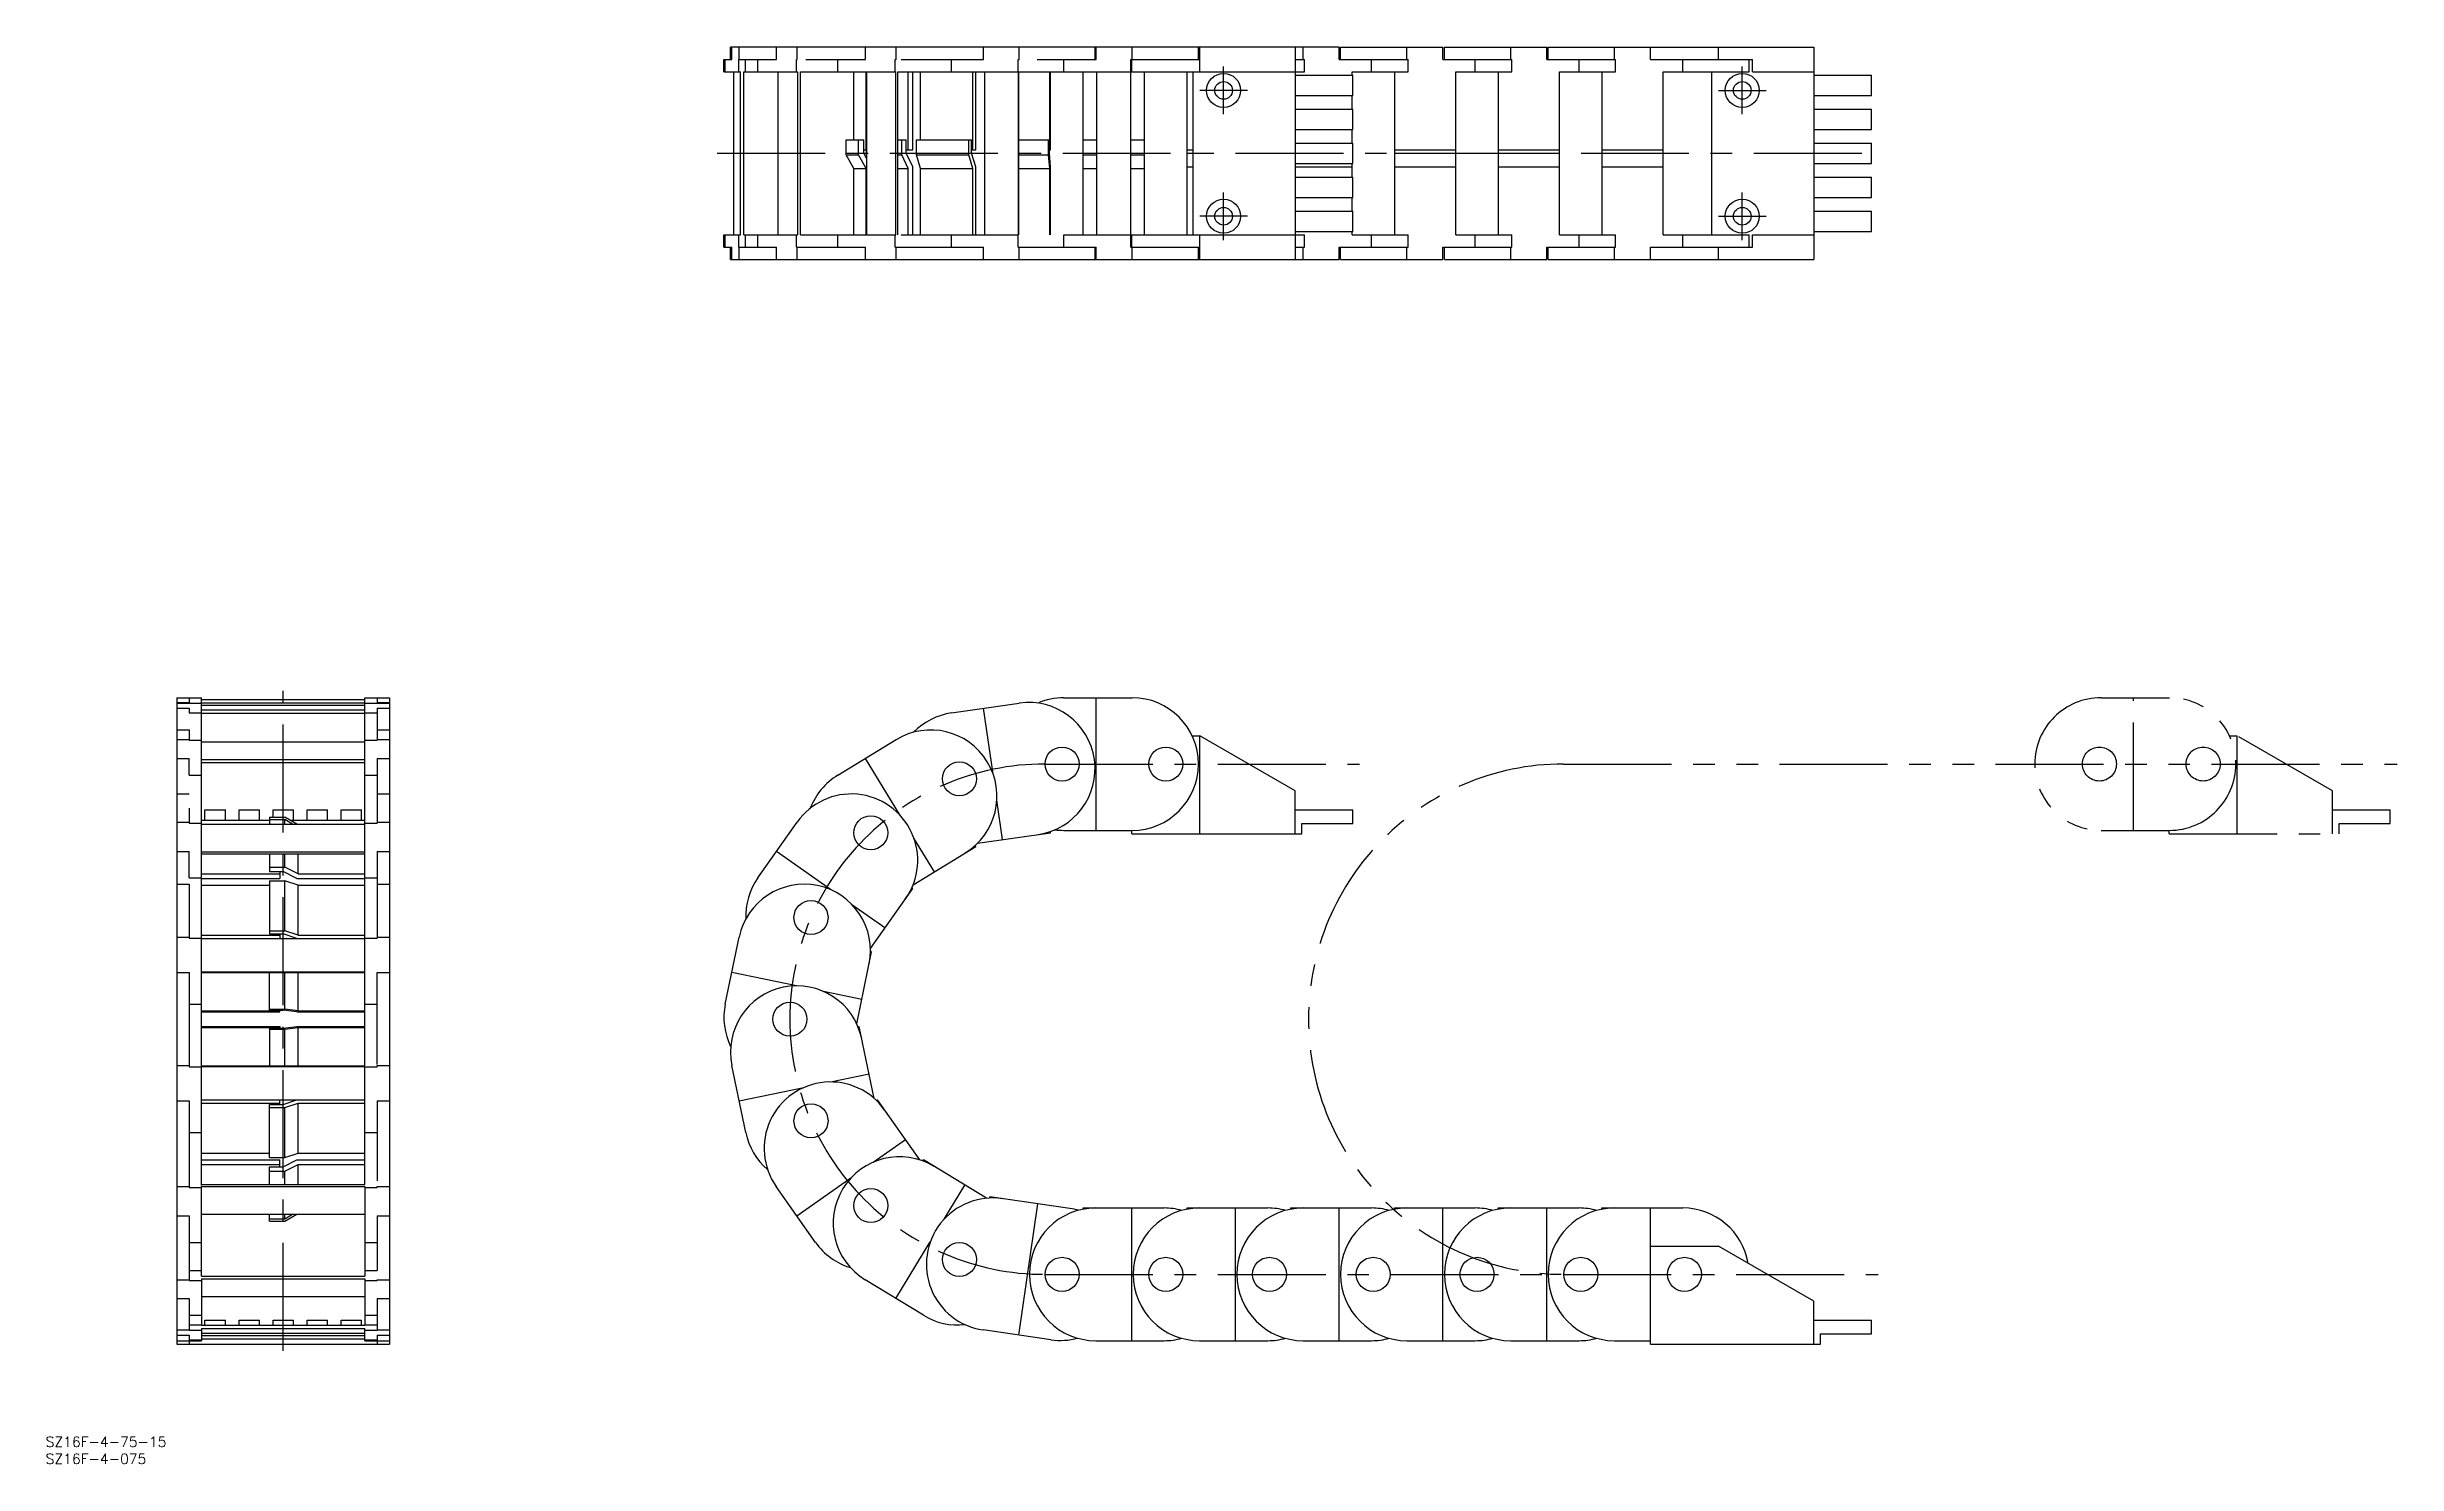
# Model space of a CAD drawing. Extents: x -69 to 621, y -35 to 381.
import ezdxf

# ---------------------------------------------------------------- set-up
doc = ezdxf.new("R2010")
doc.units = 0
doc.linetypes.add('CENTER', pattern=[50.8, 31.75, -6.35, 6.35, -6.35])
doc.linetypes.add('PHANTOM', pattern=[63.5, 31.75, -6.35, 6.35, -6.35, 6.35, -6.35])
doc.layers.get('0').update_dxf_attribs({"linetype": 'CONTINUOUS'})
doc.layers.add('CENTER', color=1, linetype='CENTER')
doc.styles.get("Standard").update_dxf_attribs({"font": 'txt.shx', "height": 3, "bigfont": 'bigfont.shx'})

msp = doc.modelspace()

# ---------------------------------------------------------------- linework, layer by layer
at = {"color": 7, "linetype": 'CONTINUOUS'}
for p, q in [((310.5, 381.25), (131.49, 381.25)), ((131.49, 377.62), (131.49, 381.25)), ((131.92, 377.62), (131.92, 381.25)), ((134.08, 377.62), (134.08, 381.25)), ((145.01, 377.62), (145.01, 381.25)), ((151.12, 377.62), (151.12, 381.25)), ((171.16, 377.62), (171.16, 381.25)), ((180.21, 377.62), (180.21, 381.25)), ((205.93, 377.62), (205.93, 381.25)), ((216.42, 377.62), (216.42, 381.25)), ((238.7, 377.62), (238.7, 381.25)), ((238.9, 377.62), (238.9, 381.25)), ((239, 377.62), (239, 381.25)), ((249.6, 377.62), (249.6, 381.25)), ((269.1, 377.62), (269.1, 381.25)), ((269.4, 377.62), (269.4, 381.25)), ((269.5, 374), (269.5, 381.25)), ((297.5, 381.25), (297.5, 318.75)), ((299.9, 377.62), (299.9, 381.25)), ((310.5, 377.62), (310.5, 381.25)), ((310.9, 381.25), (341, 381.25)), ((310.9, 377.62), (310.9, 381.25)), ((330.4, 377.62), (330.4, 381.25)), ((341, 377.62), (341, 381.25)), ((341.4, 381.25), (371.5, 381.25)), ((341.4, 377.62), (341.4, 381.25)), ((360.9, 377.62), (360.9, 381.25)), ((371.5, 377.62), (371.5, 381.25)), ((371.9, 381.25), (450, 381.25)), ((371.9, 377.62), (371.9, 381.25)), ((391.4, 377.62), (391.4, 381.25)), ((402, 377.62), (402, 381.25)), ((422, 377.62), (422, 381.25)), ((450, 381.25), (450, 318.75)), ((129.58, 377.62), (131.92, 377.62)), ((129.58, 374), (129.58, 377.62)), ((129.58, 374), (134.5, 374)), ((129.99, 374), (129.99, 377.62)), ((132.46, 326), (132.46, 374)), ((134.01, 377.62), (145.01, 377.62)), ((134.01, 374), (134.01, 377.62)), ((134.5, 326), (134.5, 374)), ((135.47, 374), (151.33, 374)), ((135.47, 326), (135.47, 374)), ((135.97, 374), (135.97, 377.62)), ((139.54, 374), (139.54, 377.62)), ((145.56, 326), (145.56, 374)), ((150.92, 377.62), (151.12, 377.62)), ((150.92, 374), (150.92, 377.62)), ((151.33, 326), (151.33, 374)), ((152.14, 374), (180.17, 374)), ((152.14, 326), (152.14, 374)), ((153.69, 377.62), (171.16, 377.62)), ((163.05, 374), (163.05, 377.62)), ((167.78, 354), (167.78, 374)), ((171.44, 351), (171.44, 374)), ((171.63, 326), (171.63, 374)), ((179.91, 377.62), (180.21, 377.62)), ((179.91, 374), (179.91, 377.62)), ((180.17, 326), (180.17, 374)), ((180.7, 374), (216.15, 374)), ((180.7, 326), (180.7, 374)), ((181.68, 377.62), (205.93, 377.62)), ((183.79, 351), (183.79, 374)), ((185.09, 351), (185.09, 374)), ((187.41, 354), (187.41, 374)), ((196.53, 374), (196.53, 377.62)), ((202.78, 351), (202.78, 374)), ((203.62, 351), (203.62, 374)), ((206.25, 326), (206.25, 374)), ((216.07, 377.62), (216.42, 377.62)), ((216.07, 374), (216.07, 377.62)), ((216.15, 326), (216.15, 374)), ((216.29, 374), (300.25, 374)), ((216.29, 326), (216.29, 374)), ((221.72, 377.62), (239, 377.62)), ((225.37, 351), (225.37, 374)), ((225.59, 351), (225.59, 374)), ((229.5, 374), (229.5, 377.62)), ((235.25, 326), (235.25, 374)), ((239.25, 326), (239.25, 374)), ((249.25, 377.62), (269.5, 377.62)), ((249.25, 322.37), (249.25, 377.62)), ((249.5, 374), (249.5, 377.62)), ((253.25, 326), (253.25, 374)), ((265.75, 326), (265.75, 374)), ((267.5, 326), (267.5, 374)), ((297.5, 377.62), (300.25, 377.62)), ((300.25, 374), (300.25, 377.62)), ((310.5, 377.62), (330.75, 377.62)), ((314.25, 374), (330.75, 374)), ((314.25, 373), (314.25, 374)), ((320, 374), (320, 377.62)), ((326.75, 374), (326.75, 326)), ((330.75, 374), (330.75, 377.62)), ((341, 377.62), (361.25, 377.62)), ((344.75, 326), (344.75, 374)), ((344.75, 374), (361.25, 374)), ((350.5, 374), (350.5, 377.62)), ((357.25, 374), (357.25, 326)), ((361.25, 374), (361.25, 377.62)), ((371.5, 377.62), (391.75, 377.62)), ((375.25, 326), (375.25, 374)), ((375.25, 374), (391.75, 374)), ((381, 374), (381, 377.62)), ((387.75, 374), (387.75, 326)), ((391.75, 374), (391.75, 377.62)), ((402, 377.62), (432, 377.62)), ((405.75, 326), (405.75, 374)), ((405.75, 374), (431, 374)), ((411.5, 374), (411.5, 377.62)), ((420, 326), (420, 374)), ((431, 374), (431, 377.62)), ((432, 374), (432, 377.62)), ((432, 374), (450, 374)), ((297.5, 373), (314.5, 373)), ((297.5, 367), (314.5, 367)), ((314.25, 363), (314.25, 367)), ((314.5, 367), (314.5, 373)), ((450, 373), (467, 373)), ((450, 367), (467, 367)), ((467, 367), (467, 373)), ((297.5, 363), (314.5, 363)), ((314.5, 357), (314.5, 363)), ((450, 363), (467, 363)), ((467, 357), (467, 363)), ((165.52, 354), (170.74, 354)), ((165.52, 349.57), (165.52, 354)), ((169.18, 349.57), (169.18, 354)), ((170.74, 350), (170.74, 354)), ((171.53, 354), (171.63, 354)), ((171.53, 349.57), (171.53, 354)), ((180.7, 354), (183.21, 354)), ((181.9, 349.57), (181.9, 354)), ((183.21, 350), (183.21, 354)), ((186.21, 354), (202.41, 354)), ((186.21, 349.57), (186.21, 354)), ((201.58, 349.57), (201.58, 354)), ((202.41, 350), (202.41, 354)), ((216.29, 354), (225.27, 354)), ((225.04, 349.57), (225.04, 354)), ((225.27, 350), (225.27, 354)), ((235.25, 354), (239.25, 354)), ((249.25, 354), (253.25, 354)), ((297.5, 357), (314.5, 357)), ((297.5, 353), (314.5, 353)), ((314.25, 353), (314.25, 357)), ((314.5, 347), (314.5, 353)), ((450, 357), (467, 357)), ((450, 353), (467, 353)), ((467, 347), (467, 353)), ((167.78, 345.57), (165.52, 349.57)), ((165.52, 349.57), (169.18, 349.57)), ((167.78, 345.57), (171.44, 345.57)), ((167.78, 326), (167.78, 345.57)), ((171.44, 345.57), (169.18, 349.57)), ((170.74, 351), (171.53, 351)), ((171.63, 348.42), (170.74, 350)), ((171.44, 326), (171.44, 345.57)), ((171.63, 349.34), (171.53, 349.57)), ((171.53, 349.57), (171.63, 349.57)), ((180.7, 349.57), (181.9, 349.57)), ((180.7, 345.57), (183.79, 345.57)), ((183.79, 345.57), (181.9, 349.57)), ((183.21, 351), (185.09, 351)), ((185.09, 346), (183.21, 350)), ((183.79, 326), (183.79, 345.57)), ((185.09, 326), (185.09, 346)), ((187.41, 345.57), (186.21, 349.57)), ((186.21, 349.57), (201.58, 349.57)), ((187.41, 345.57), (202.78, 345.57)), ((187.41, 326), (187.41, 345.57)), ((202.78, 345.57), (201.58, 349.57)), ((202.41, 351), (203.62, 351)), ((203.62, 346), (202.41, 350)), ((202.78, 326), (202.78, 345.57)), ((203.62, 326), (203.62, 346)), ((216.29, 349.57), (225.04, 349.57)), ((216.29, 345.57), (225.37, 345.57)), ((225.37, 345.57), (225.04, 349.57)), ((225.27, 351), (225.59, 351)), ((225.59, 346), (225.27, 350)), ((225.37, 326), (225.37, 345.57)), ((225.59, 326), (225.59, 346)), ((235.25, 349.57), (239.25, 349.57)), ((235.25, 345.57), (239.25, 345.57)), ((249.25, 349.57), (253.25, 349.57)), ((249.25, 345.57), (253.25, 345.57)), ((265.75, 351), (267.5, 351)), ((265.75, 350), (267.5, 350)), ((265.75, 346), (267.5, 346)), ((297.5, 347), (314.5, 347)), ((297.5, 346), (314.25, 346)), ((314.25, 343), (314.25, 347)), ((326.75, 351), (344.75, 351)), ((326.75, 350), (344.75, 350)), ((326.75, 346), (344.75, 346)), ((357.25, 351), (375.25, 351)), ((357.25, 350), (375.25, 350)), ((357.25, 346), (375.25, 346)), ((387.75, 351), (405.75, 351)), ((387.75, 350), (405.75, 350)), ((387.75, 346), (405.75, 346)), ((450, 347), (467, 347)), ((297.5, 343), (314.5, 343)), ((314.5, 337), (314.5, 343)), ((450, 343), (467, 343)), ((467, 337), (467, 343)), ((297.5, 337), (314.5, 337)), ((297.5, 333), (314.5, 333)), ((314.25, 333), (314.25, 337)), ((314.5, 327), (314.5, 333)), ((450, 337), (467, 337)), ((450, 333), (467, 333)), ((467, 327), (467, 333)), ((129.58, 326), (134.5, 326)), ((129.58, 322.37), (129.58, 326)), ((129.99, 322.37), (129.99, 326)), ((134.01, 322.37), (134.01, 326)), ((135.47, 326), (151.33, 326)), ((135.97, 322.37), (135.97, 326)), ((139.54, 322.37), (139.54, 326)), ((150.92, 322.37), (150.92, 326)), ((152.14, 326), (180.17, 326)), ((163.05, 322.37), (163.05, 326)), ((179.91, 322.37), (179.91, 326)), ((181.68, 326), (216.15, 326)), ((196.53, 322.37), (196.53, 326)), ((216.07, 322.37), (216.07, 326)), ((229.5, 326), (300.25, 326)), ((229.5, 322.37), (229.5, 326)), ((249.5, 322.37), (249.5, 326)), ((269.5, 318.75), (269.5, 326)), ((297.5, 327), (314.5, 327)), ((300.25, 322.37), (300.25, 326)), ((314.25, 326), (314.25, 327)), ((314.25, 326), (330.75, 326)), ((320, 322.37), (320, 326)), ((330.75, 322.37), (330.75, 326)), ((344.75, 326), (361.25, 326)), ((350.5, 322.37), (350.5, 326)), ((361.25, 322.37), (361.25, 326)), ((375.25, 326), (391.75, 326)), ((381, 322.37), (381, 326)), ((391.75, 322.37), (391.75, 326)), ((405.75, 326), (431, 326)), ((411.5, 322.37), (411.5, 326)), ((431, 322.37), (431, 326)), ((432, 326), (450, 326)), ((432, 322.37), (432, 326)), ((450, 327), (467, 327)), ((129.58, 322.37), (131.92, 322.37)), ((131.49, 318.75), (131.49, 322.37)), ((131.49, 318.75), (310.5, 318.75)), ((131.92, 318.75), (131.92, 322.37)), ((134.01, 322.37), (145.01, 322.37)), ((134.08, 318.75), (134.08, 322.37)), ((145.01, 318.75), (145.01, 322.37)), ((150.92, 322.37), (171.16, 322.37)), ((151.12, 318.75), (151.12, 322.37)), ((171.16, 318.75), (171.16, 322.37)), ((179.91, 322.37), (205.93, 322.37)), ((180.21, 318.75), (180.21, 322.37)), ((205.93, 318.75), (205.93, 322.37)), ((216.07, 322.37), (239, 322.37)), ((216.42, 318.75), (216.42, 322.37)), ((238.7, 318.75), (238.7, 322.37)), ((238.9, 318.75), (238.9, 322.37)), ((239, 318.75), (239, 322.37)), ((249.25, 322.37), (269.5, 322.37)), ((249.6, 318.75), (249.6, 322.37)), ((269.1, 318.75), (269.1, 322.37)), ((269.4, 318.75), (269.4, 322.37)), ((297.5, 322.37), (300.25, 322.37)), ((299.9, 318.75), (299.9, 322.37)), ((310.5, 322.37), (330.75, 322.37)), ((310.5, 318.75), (310.5, 322.37)), ((310.9, 318.75), (310.9, 322.37)), ((310.9, 318.75), (341, 318.75)), ((330.4, 318.75), (330.4, 322.37)), ((341, 322.37), (361.25, 322.37)), ((341, 318.75), (341, 322.37)), ((341.4, 318.75), (341.4, 322.37)), ((341.4, 318.75), (371.5, 318.75)), ((360.9, 318.75), (360.9, 322.37)), ((371.5, 322.37), (391.75, 322.37)), ((371.5, 318.75), (371.5, 322.37)), ((371.9, 318.75), (371.9, 322.37)), ((371.9, 318.75), (450, 318.75)), ((391.4, 318.75), (391.4, 322.37)), ((402, 322.37), (432, 322.37)), ((402, 318.75), (402, 322.37)), ((422, 318.75), (422, 322.37)), ((-31.25, 190), (-31.25, 0)), ((-31.25, 190), (-24, 190)), ((-31.25, 188.59), (-27.62, 188.59)), ((-31.25, 188.39), (-27.62, 188.39)), ((-31.25, 186.88), (-27.62, 186.88)), ((-27.62, 190), (-27.62, 188.34)), ((-27.62, 188.34), (-24, 188.34)), ((-27.62, 186.88), (-27.62, 185.52)), ((-24, 46.63), (-24, 190)), ((-24, 189.5), (24, 189.5)), ((-24, 188.5), (24, 188.5)), ((-24, 187.84), (24, 187.84)), ((24, 81.8), (24, 190)), ((24, 190), (31.25, 190)), ((24, 188.34), (27.62, 188.34)), ((27.62, 190), (27.62, 188.34)), ((27.62, 188.59), (31.25, 188.59)), ((27.62, 188.39), (31.25, 188.39)), ((27.62, 186.88), (27.62, 177.47)), ((27.62, 186.88), (31.25, 186.88)), ((31.25, 190), (31.25, 0)), ((196.53, 185.52), (216.42, 188.39)), ((208.71, 167.6), (205.93, 186.88)), ((229.5, 190), (249.6, 190)), ((239, 151), (239, 190)), ((-31.25, 180.5), (-27.62, 180.5)), ((-27.62, 185.52), (-24, 185.52)), ((-27.62, 180.5), (-27.62, 177.47)), ((-24, 186.42), (24, 186.42)), ((-24, 185.43), (24, 185.43)), ((24, 185.52), (27.62, 185.52)), ((27.62, 180.5), (31.25, 180.5)), ((-31.25, 177.66), (-27.62, 177.66)), ((-27.62, 177.47), (-24, 177.47)), ((-24, 177.05), (24, 177.05)), ((24, 177.47), (27.62, 177.47)), ((27.62, 177.66), (31.25, 177.66)), ((163.05, 167.2), (180.21, 177.66)), ((267.27, 178.75), (269.5, 178.75)), ((269.5, 150), (269.5, 178.75)), ((297.5, 162.58), (269.5, 178.75)), ((-31.25, 172.14), (-27.62, 172.14)), ((-27.62, 167.2), (-27.62, 172.14)), ((-27.62, 167.2), (-24, 167.2)), ((-24, 171.85), (24, 171.85)), ((-24, 170.99), (24, 170.99)), ((24, 167.2), (27.62, 167.2)), ((27.62, 172.14), (27.62, 153.15)), ((27.62, 172.14), (31.25, 172.14)), ((181.26, 155.55), (171.16, 172.14)), ((-31.25, 161.7), (-27.62, 161.7)), ((27.62, 161.7), (31.25, 161.7)), ((211.49, 148.28), (209.82, 159.85)), ((297.5, 150), (297.5, 162.58)), ((-31.25, 153.44), (-27.62, 153.44)), ((-27.62, 157.51), (-27.62, 153.15)), ((-27.62, 153.15), (-24, 153.15)), ((-24, 154), (-4, 154)), ((-24, 152.86), (24, 152.86)), ((-23, 157), (-17, 157)), ((-23, 154), (-23, 157)), ((-17, 154), (-17, 157)), ((-13, 157), (-7, 157)), ((-13, 154), (-13, 157)), ((-7, 154), (-7, 157)), ((-4, 154.91), (0.43, 154.91)), ((-4, 154.91), (-4, 152.86)), ((-4, 154.18), (0.43, 154.18)), ((-3, 157), (3, 157)), ((-3, 154.91), (-3, 157)), ((3.97, 152.86), (0.43, 154.91)), ((2.73, 152.86), (0.43, 154.18)), ((0.43, 152.86), (0.43, 154.18)), ((2, 154), (24, 154)), ((3, 154), (3, 157)), ((7, 157), (13, 157)), ((7, 154), (7, 157)), ((13, 154), (13, 157)), ((17, 157), (23, 157)), ((17, 154), (17, 157)), ((23, 154), (23, 157)), ((24, 153.15), (27.62, 153.15)), ((27.62, 153.44), (31.25, 153.44)), ((139.54, 137.01), (151.12, 153.44)), ((297.5, 157), (314.5, 157)), ((299.5, 150), (299.5, 153)), ((299.5, 153), (314.5, 153)), ((314.5, 153), (314.5, 157)), ((185.19, 135.02), (203.62, 146.25)), ((191.45, 138.83), (185.44, 148.69)), ((203.62, 146.25), (203.44, 146.54)), ((204.15, 147.22), (225.59, 150.31)), ((225.59, 150.31), (225.55, 150.65)), ((229.5, 151), (249.6, 151)), ((249.5, 150), (249.5, 151)), ((249.5, 150), (299.5, 150)), ((-31.25, 144.77), (-27.62, 144.77)), ((-27.62, 137.01), (-27.62, 144.77)), ((-24, 144.69), (24, 144.69)), ((-24, 144.11), (24, 144.11)), ((-24, 138.25), (-1, 138.25)), ((-4, 144.11), (-4, 138.86)), ((-4, 140.22), (0.43, 140.22)), ((-4, 138.86), (0, 138.86)), ((-1, 138.86), (-1, 136.88)), ((4, 136.88), (0, 138.86)), ((0.43, 140.22), (0.43, 144.11)), ((4.43, 138.25), (0.43, 140.22)), ((4.43, 138.25), (4.43, 144.11)), ((4.43, 138.25), (24, 138.25)), ((27.62, 144.77), (27.62, 119.29)), ((27.62, 144.77), (31.25, 144.77)), ((160.88, 133.58), (145.01, 144.77)), ((-31.25, 135.17), (-27.62, 135.17)), ((-27.62, 137.01), (-24, 137.01)), ((-27.62, 135.17), (-27.62, 119.29)), ((-24, 136.88), (-1, 136.88)), ((-24, 134.86), (-4, 134.86)), ((-4, 136.19), (-4, 120.56)), ((-4, 136.19), (0.43, 136.19)), ((0.43, 121.48), (0.43, 136.19)), ((4.43, 134.86), (0.43, 136.19)), ((4, 136.88), (24, 136.88)), ((4.43, 134.86), (24, 134.86)), ((4.43, 120.15), (4.43, 134.86)), ((24, 137.01), (27.62, 137.01)), ((27.62, 135.17), (31.25, 135.17)), ((172.66, 116.31), (185.09, 133.94)), ((185.09, 133.94), (184.81, 134.14)), ((176.88, 122.3), (167.45, 128.95)), ((-31.25, 119.63), (-27.62, 119.63)), ((-27.62, 119.29), (-24, 119.29)), ((-24, 120.15), (-1, 120.15)), ((-24, 119.23), (-1, 119.23)), ((-24, 119.19), (24, 119.19)), ((-4, 121.48), (0.43, 121.48)), ((-4, 120.56), (0, 120.56)), ((-1, 120.56), (-1, 119.23)), ((4, 119.23), (0, 120.56)), ((4.43, 120.15), (0.43, 121.48)), ((4, 119.23), (24, 119.23)), ((4.43, 120.15), (24, 120.15)), ((24, 119.29), (27.62, 119.29)), ((27.62, 119.63), (31.25, 119.63)), ((129.99, 99.95), (134.08, 119.63)), ((168.62, 94.15), (173, 115.28)), ((173, 115.28), (172.67, 115.35)), ((-31.25, 109.26), (-27.62, 109.26)), ((-27.62, 109.26), (-27.62, 81.5)), ((-24, 109.4), (24, 109.4)), ((-24, 109.2), (24, 109.2)), ((-4, 98.12), (-4, 109.2)), ((0.43, 98.45), (0.43, 109.2)), ((4.43, 97.98), (4.43, 109.2)), ((27.62, 82.18), (27.62, 109.26)), ((27.62, 109.26), (31.25, 109.26)), ((150.94, 105.31), (131.92, 109.26)), ((170.11, 101.33), (158.81, 103.67)), ((-27.62, 99.95), (-24, 99.95)), ((-24, 97.98), (-1, 97.98)), ((-24, 97.65), (-1, 97.65)), ((-4, 98.45), (0.43, 98.45)), ((-4, 98.12), (0, 98.12)), ((-1, 97.65), (-1, 98.12)), ((4, 97.65), (0, 98.12)), ((4.43, 97.98), (0.43, 98.45)), ((4, 97.65), (24, 97.65)), ((4.43, 97.98), (24, 97.98)), ((24, 99.95), (27.62, 99.95)), ((-24, 93.35), (-1, 93.35)), ((-24, 93.02), (-1, 93.02)), ((-4, 92.88), (-4, 81.8)), ((-4, 92.88), (0, 92.88)), ((-4, 92.55), (0.43, 92.55)), ((-1, 93.35), (-1, 92.88)), ((0, 92.88), (4, 93.35)), ((0.43, 92.55), (4.43, 93.02)), ((0.43, 81.8), (0.43, 92.55)), ((4, 93.35), (24, 93.35)), ((4.43, 93.02), (24, 93.02)), ((4.43, 81.8), (4.43, 93.02)), ((169.01, 93.28), (169.34, 93.35)), ((173.73, 72.22), (169.34, 93.35)), ((-31.25, 81.84), (-27.62, 81.84)), ((-27.62, 81.5), (-24, 81.5)), ((-24, 81.8), (24, 81.8)), ((-24, 81.6), (24, 81.6)), ((24, 46.89), (24, 81.6)), ((24, 81.5), (27.62, 81.5)), ((27.62, 81.84), (31.25, 81.84)), ((27.62, 81.5), (27.62, 81.84)), ((135.99, 62.16), (131.9, 81.84)), ((160.94, 77.05), (172.24, 79.39)), ((-31.25, 71.46), (-27.62, 71.46)), ((-27.62, 71.46), (-27.62, 46.02)), ((-24, 71.81), (24, 71.81)), ((-24, 71.77), (-1, 71.77)), ((-24, 70.85), (-1, 70.85)), ((-4, 54.81), (-4, 70.44)), ((-4, 70.44), (0, 70.44)), ((-4, 69.52), (0.43, 69.52)), ((-1, 70.44), (-1, 71.77)), ((0, 70.44), (4, 71.77)), ((0.43, 69.52), (4.43, 70.85)), ((0.43, 54.81), (0.43, 69.52)), ((4, 71.77), (24, 71.77)), ((4.43, 56.14), (4.43, 70.85)), ((4.43, 70.85), (24, 70.85)), ((27.62, 71.46), (27.62, 47.98)), ((27.62, 71.46), (31.25, 71.46)), ((134.06, 71.46), (153.07, 75.41)), ((174.44, 71.57), (174.72, 71.77)), ((187.16, 54.14), (174.72, 71.77)), ((-27.62, 62.16), (-24, 62.16)), ((-24, 56.14), (-4, 56.14)), ((0.43, 54.81), (4.43, 56.14)), ((4.43, 56.14), (24, 56.14)), ((24, 62.16), (27.62, 62.16)), ((173.5, 53.47), (182.93, 60.12)), ((-24, 54.12), (-1, 54.12)), ((-24, 52.75), (-1, 52.75)), ((-4, 54.81), (0.43, 54.81)), ((-4, 46.89), (-4, 52.14)), ((-4, 52.14), (0, 52.14)), ((-4, 50.78), (0.43, 50.78)), ((-1, 52.14), (-1, 54.12)), ((0, 52.14), (4, 54.12)), ((0.43, 50.78), (4.43, 52.75)), ((0.43, 46.89), (0.43, 50.78)), ((4, 54.12), (24, 54.12)), ((4.43, 52.75), (24, 52.75)), ((4.43, 46.89), (4.43, 52.75)), ((151.06, 37.65), (166.94, 48.84)), ((188.06, 53.82), (188.24, 54.12)), ((206.75, 42.85), (188.24, 54.12)), ((-31.25, 46.31), (-27.62, 46.31)), ((-27.62, 46.02), (-24, 46.02)), ((-24, 46.89), (24, 46.89)), ((-24, 46.31), (24, 46.31)), ((-24, 20.01), (-24, 46.31)), ((24, 46.31), (24, 20.01)), ((24, 46.02), (27.62, 46.02)), ((27.62, 46.31), (31.25, 46.31)), ((27.62, 46.02), (27.62, 46.31)), ((156.54, 29.88), (144.95, 46.31)), ((194.33, 36.72), (200.41, 46.71)), ((207.73, 42.92), (207.78, 43.26)), ((231.29, 39.87), (207.78, 43.26)), ((-31.25, 37.65), (-27.62, 37.65)), ((-27.62, 37.65), (-27.62, 18.73)), ((-24, 38.14), (24, 38.14)), ((-4, 36.09), (-4, 38.14)), ((-4, 36.82), (0.43, 36.82)), ((-4, 36.09), (0.43, 36.09)), ((0.43, 36.82), (2.73, 38.14)), ((0.43, 36.09), (3.98, 38.14)), ((0.43, 36.82), (0.43, 38.14)), ((27.62, 37.65), (27.62, 21.62)), ((27.62, 37.65), (31.25, 37.65)), ((216.32, 2.63), (221.88, 41.23)), ((235.25, 39.66), (235.25, 40)), ((235.25, 40), (259, 40)), ((249.5, 1), (249.5, 40)), ((265.75, 39.66), (265.75, 40)), ((265.75, 40), (289.5, 40)), ((280, 1), (280, 40)), ((296.25, 39.66), (296.25, 40)), ((296.25, 40), (320, 40)), ((310.5, 1), (310.5, 40)), ((326.75, 39.66), (326.75, 40)), ((326.75, 40), (350.5, 40)), ((341, 1), (341, 40)), ((357.25, 39.66), (357.25, 40)), ((357.25, 40), (381, 40)), ((371.5, 1), (371.5, 40)), ((387.75, 39.66), (387.75, 40)), ((387.75, 40), (411.5, 40)), ((402, 0), (402, 40)), ((-27.62, 29.88), (-24, 29.88)), ((24, 29.88), (27.62, 29.88)), ((180.13, 13.4), (190.26, 30.03)), ((402, 28.75), (422, 28.75)), ((450, 12.58), (422, 28.75)), ((-27.62, 21.62), (-24, 21.62)), ((24, 21.62), (27.62, 21.62)), ((-31.25, 18.91), (-27.62, 18.91)), ((-27.62, 18.73), (-24, 18.73)), ((-24, 20.01), (24, 20.01)), ((-24, 19.15), (24, 19.15)), ((-24, 19.15), (-24, 5.57)), ((-24, 13.95), (24, 13.95)), ((24, 19.15), (24, 5.57)), ((24, 18.73), (27.62, 18.73)), ((27.62, 18.91), (31.25, 18.91)), ((27.62, 18.73), (27.62, 18.91)), ((188.24, 8.45), (171.08, 18.91)), ((-31.25, 13.4), (-27.62, 13.4)), ((-27.62, 13.4), (-27.62, 4.09)), ((-27.62, 8.45), (-24, 8.45)), ((-23, 7), (-17, 7)), ((-23, 5.57), (-23, 7)), ((-17, 5.57), (-17, 7)), ((-13, 7), (-7, 7)), ((-13, 5.57), (-13, 7)), ((-7, 5.57), (-7, 7)), ((-3, 7), (3, 7)), ((-3, 5.57), (-3, 7)), ((3, 5.57), (3, 7)), ((7, 7), (13, 7)), ((7, 5.57), (7, 7)), ((13, 5.57), (13, 7)), ((17, 7), (23, 7)), ((17, 5.57), (17, 7)), ((23, 5.57), (23, 7)), ((24, 8.45), (27.62, 8.45)), ((27.62, 13.4), (27.62, 4.09)), ((27.62, 13.4), (31.25, 13.4)), ((450, 0), (450, 12.58)), ((450, 7), (467, 7)), ((467, 3), (467, 7)), ((-31.25, 4.14), (-27.62, 4.14)), ((-31.25, 2.63), (-27.62, 2.63)), ((-31.25, 1), (-24, 1)), ((-31.25, 0), (31.25, 0)), ((-27.62, 5.61), (-24, 5.61)), ((-27.62, 4.09), (-24, 4.09)), ((-27.62, 2.63), (-27.62, 0)), ((-27.62, 1.27), (-24, 1.27)), ((-27.62, 1.07), (-24, 1.07)), ((-24, 5.57), (24, 5.57)), ((-24, 4.58), (24, 4.58)), ((-24, 4.58), (-24, 1)), ((-24, 3.16), (24, 3.16)), ((-24, 2.5), (24, 2.5)), ((-24, 1.5), (24, 1.5)), ((24, 5.61), (27.62, 5.61)), ((24, 1), (24, 4.58)), ((24, 4.09), (27.62, 4.09)), ((24, 1.27), (27.62, 1.27)), ((24, 1.07), (27.62, 1.07)), ((24, 1), (31.25, 1)), ((27.62, 4.14), (31.25, 4.14)), ((27.62, 2.63), (31.25, 2.63)), ((27.62, 2.63), (27.62, 0)), ((225.72, 1.27), (205.83, 4.14)), ((238.9, 1), (259, 1)), ((269.4, 1), (289.5, 1)), ((299.9, 1), (320, 1)), ((330.4, 1), (350.5, 1)), ((360.9, 1), (381, 1)), ((391.4, 1), (402, 1)), ((402, 0), (452, 0)), ((452, 0), (452, 3)), ((452, 3), (467, 3))]:
    msp.add_line(p, q, dxfattribs=at)
at = {"color": 3, "linetype": 'PHANTOM'}
for p, q in [((534.5, 190), (554.6, 190)), ((544, 151), (544, 190)), ((572.27, 178.75), (574.5, 178.75)), ((602.5, 162.58), (574.5, 178.75)), ((574.5, 150), (574.5, 178.75)), ((376.48, 170.5), (621.5, 170.5)), ((602.5, 150), (602.5, 162.58)), ((602.5, 157), (619.5, 157)), ((604.5, 153), (619.5, 153)), ((604.5, 150), (604.5, 153)), ((619.5, 153), (619.5, 157)), ((534.5, 151), (554.6, 151)), ((554.5, 150), (554.5, 151)), ((554.5, 150), (604.5, 150))]:
    msp.add_line(p, q, dxfattribs=at)
at = {"color": 7, "linetype": 'CONTINUOUS'}
for centre, radius in [((276.5, 368.5), 5), ((429, 368.5), 5), ((276.5, 368.5), 2.6), ((429, 368.5), 2.6), ((276.5, 331.5), 5), ((276.5, 331.5), 2.6), ((429, 331.5), 5), ((429, 331.5), 2.6), ((229, 170.5), 5), ((259.5, 170.5), 5), ((198.81, 166.15), 5), ((172.76, 150.29), 5), ((155.18, 125.36), 5), ((148.98, 95.5), 5), ((155.18, 65.64), 5), ((172.76, 40.71), 5), ((198.81, 24.85), 5), ((229, 20.5), 5), ((259.5, 20.5), 5), ((290, 20.5), 5), ((320.5, 20.5), 5), ((351, 20.5), 5), ((381.5, 20.5), 5), ((412, 20.5), 5)]:
    msp.add_circle(centre, radius, dxfattribs=at)
at = {"color": 3, "linetype": 'PHANTOM'}
for centre in [(534, 170.5), (564.5, 170.5)]:
    msp.add_circle(centre, 5, dxfattribs=at)
at = {"color": 7, "linetype": 'CONTINUOUS'}
for centre, start, end in [((219.2, 169.09), 278.19841, 98.19838), ((229.5, 170.5), 90, 113.26397), ((249.6, 170.5), 270.00002, 89.99998), ((190.36, 161), 301.34026, 121.34025), ((199.31, 166.22), 98.19836, 135.6611), ((173.19, 150.55), 121.34024, 159.10898), ((167.06, 142.2), 324.80415, 144.80417), ((229.5, 170.5), 262.34677, 270), ((153.17, 115.67), 348.26805, 168.26805), ((155.47, 125.77), 144.80413, 182.57292), ((150.99, 85.81), 11.73195, 191.73195), ((149.08, 95.99), 168.26805, 206.03681), ((160.89, 57.55), 35.19585, 215.19588), ((155.08, 66.13), 191.73195, 229.50073), ((181.22, 35.56), 58.65976, 238.65974), ((208.61, 23.44), 81.8016, 261.80161), ((238.9, 20.5), 90.00002, 269.99998), ((228.51, 20.57), 74.14841, 81.80162), ((269.4, 20.5), 90.00002, 269.99998), ((259, 20.5), 74.534, 90), ((299.9, 20.5), 90, 270), ((289.5, 20.5), 74.534, 90), ((330.4, 20.5), 90, 270), ((320, 20.5), 74.534, 90), ((360.9, 20.5), 90, 270), ((350.5, 20.5), 74.534, 90), ((391.4, 20.5), 90, 270), ((381, 20.5), 74.534, 90), ((411.5, 20.5), 9.46645, 90), ((172.47, 41.12), 215.19585, 252.96466), ((198.38, 25.11), 238.65978, 276.12249), ((228.51, 20.57), 261.80163, 285.06563), ((259, 20.5), 270, 285.46605), ((289.5, 20.5), 270, 285.46602), ((320, 20.5), 270, 285.46602), ((350.5, 20.5), 270, 285.46602), ((381, 20.5), 270, 285.46603)]:
    msp.add_arc(centre, 19.5, start, end, dxfattribs=at)
at = {"color": 3, "linetype": 'PHANTOM'}
for centre, radius, start, end in [((534.5, 170.5), 19.5, 90, 270), ((554.6, 170.5), 19.5, 270, 90), ((376.48, 95.5), 75, 90, 270)]:
    msp.add_arc(centre, radius, start, end, dxfattribs=at)
at = {"layer": 'CENTER', "color": 1, "linetype": 'CENTER'}
for p, q in [((276.5, 361.5), (276.5, 375.5)), ((429, 361.5), (429, 375.5)), ((283.5, 368.5), (269.5, 368.5)), ((422, 368.5), (436, 368.5)), ((127.58, 350), (469, 350)), ((276.5, 324.5), (276.5, 338.5)), ((429, 324.5), (429, 338.5)), ((283.5, 331.5), (269.5, 331.5)), ((422, 331.5), (436, 331.5)), ((0, -2), (0, 192)), ((223.98, 170.5), (316.5, 170.5)), ((223.98, 20.5), (469, 20.5))]:
    msp.add_line(p, q, dxfattribs=at)
msp.add_arc((223.98, 95.5), 75, 90, 270, dxfattribs=at)

# ---------------------------------------------------------------- texts
at = {"color": 7, "linetype": 'CONTINUOUS'}
for s, p in [('SZ16F-4-75-15', (-69.84, -30.24)), ('SZ16F-4-075', (-69.84, -35.24))]:
    msp.add_text(s, height=3, dxfattribs=at).set_placement(p)

doc.saveas('drawing.dxf')
